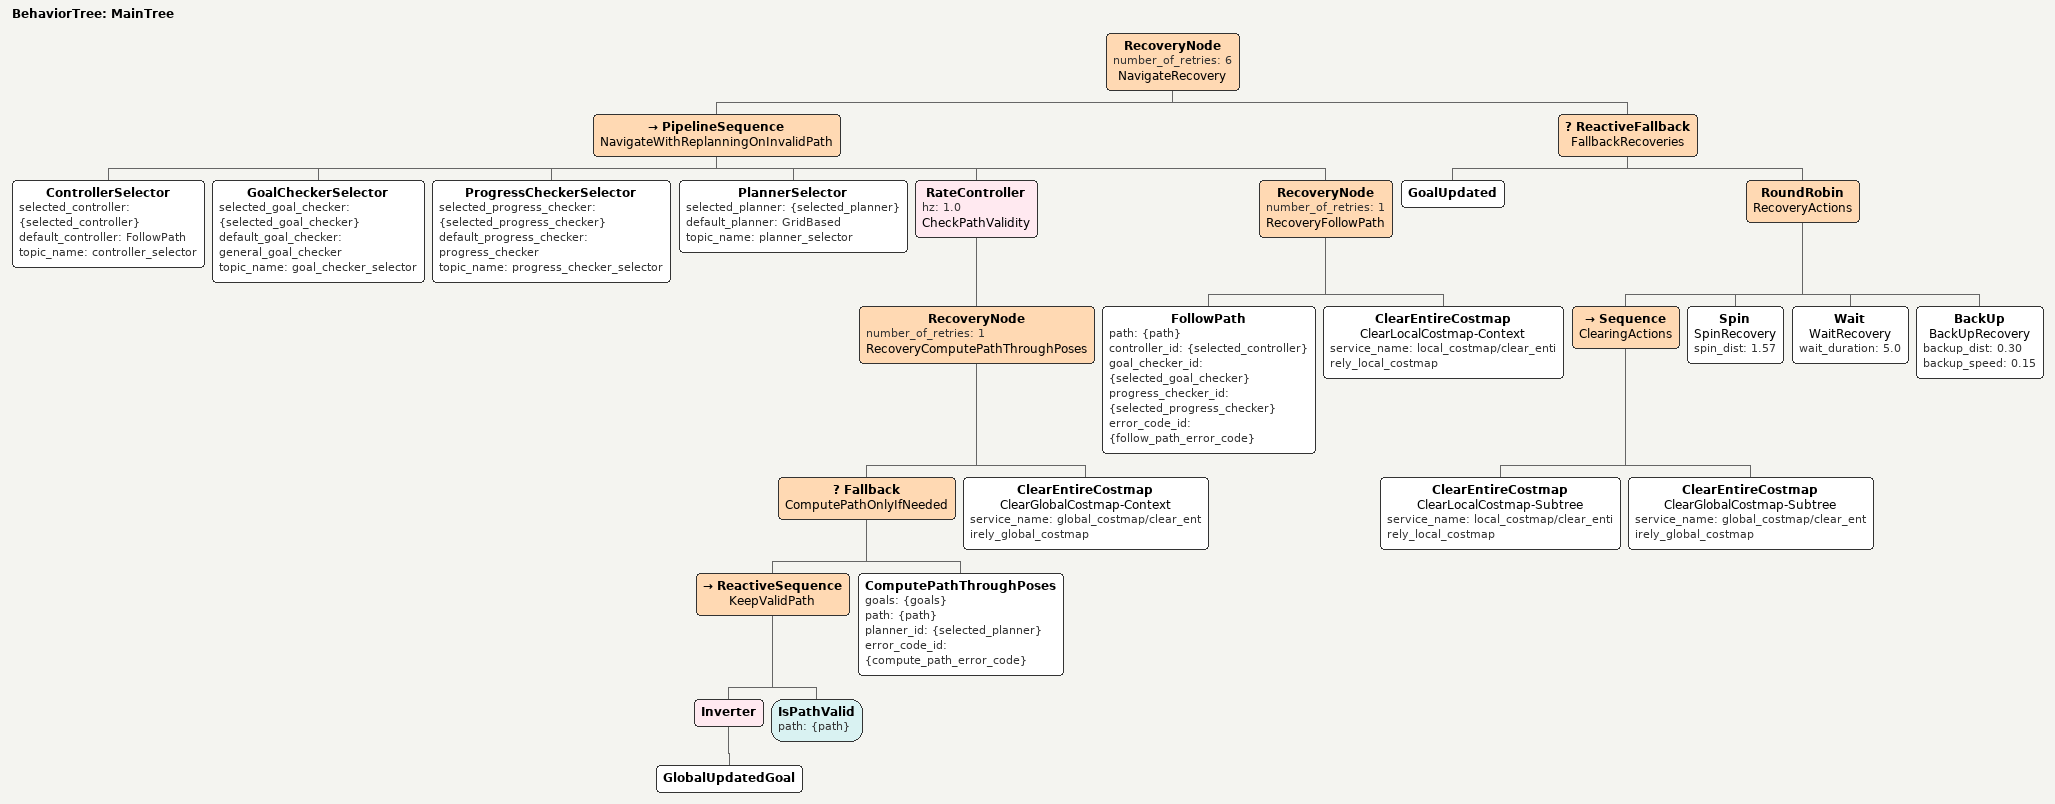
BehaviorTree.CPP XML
<!--
  Plan once at the start, then keep following the same path while it remains valid.
  A new global plan through all remaining poses is computed only when the goals
  change or IsPathValid fails.
-->
<root BTCPP_format="4" main_tree_to_execute="MainTree">
  <BehaviorTree ID="MainTree">
    <RecoveryNode number_of_retries="6" name="NavigateRecovery">
      <PipelineSequence name="NavigateWithReplanningOnInvalidPath">
        <ControllerSelector selected_controller="{selected_controller}" default_controller="FollowPath" topic_name="controller_selector"/>
        <GoalCheckerSelector selected_goal_checker="{selected_goal_checker}" default_goal_checker="general_goal_checker" topic_name="goal_checker_selector"/>
        <ProgressCheckerSelector selected_progress_checker="{selected_progress_checker}" default_progress_checker="progress_checker" topic_name="progress_checker_selector"/>
        <PlannerSelector selected_planner="{selected_planner}" default_planner="GridBased" topic_name="planner_selector"/>
        <RateController hz="1.0" name="CheckPathValidity">
          <RecoveryNode number_of_retries="1" name="RecoveryComputePathThroughPoses">
            <Fallback name="ComputePathOnlyIfNeeded">
              <ReactiveSequence name="KeepValidPath">
                <Inverter>
                  <GlobalUpdatedGoal/>
                </Inverter>
                <IsPathValid path="{path}"/>
              </ReactiveSequence>
              <ComputePathThroughPoses goals="{goals}" path="{path}" planner_id="{selected_planner}" error_code_id="{compute_path_error_code}"/>
            </Fallback>
            <ClearEntireCostmap name="ClearGlobalCostmap-Context" service_name="global_costmap/clear_entirely_global_costmap"/>
          </RecoveryNode>
        </RateController>
        <RecoveryNode number_of_retries="1" name="RecoveryFollowPath">
          <FollowPath path="{path}" controller_id="{selected_controller}" goal_checker_id="{selected_goal_checker}" progress_checker_id="{selected_progress_checker}" error_code_id="{follow_path_error_code}"/>
          <ClearEntireCostmap name="ClearLocalCostmap-Context" service_name="local_costmap/clear_entirely_local_costmap"/>
        </RecoveryNode>
      </PipelineSequence>
      <ReactiveFallback name="FallbackRecoveries">
        <GoalUpdated/>
        <RoundRobin name="RecoveryActions">
          <Sequence name="ClearingActions">
            <ClearEntireCostmap name="ClearLocalCostmap-Subtree" service_name="local_costmap/clear_entirely_local_costmap"/>
            <ClearEntireCostmap name="ClearGlobalCostmap-Subtree" service_name="global_costmap/clear_entirely_global_costmap"/>
          </Sequence>
          <Spin name="SpinRecovery" spin_dist="1.57"/>
          <Wait name="WaitRecovery" wait_duration="5.0"/>
          <BackUp name="BackUpRecovery" backup_dist="0.30" backup_speed="0.15"/>
        </RoundRobin>
      </ReactiveFallback>
    </RecoveryNode>
  </BehaviorTree>
</root>
